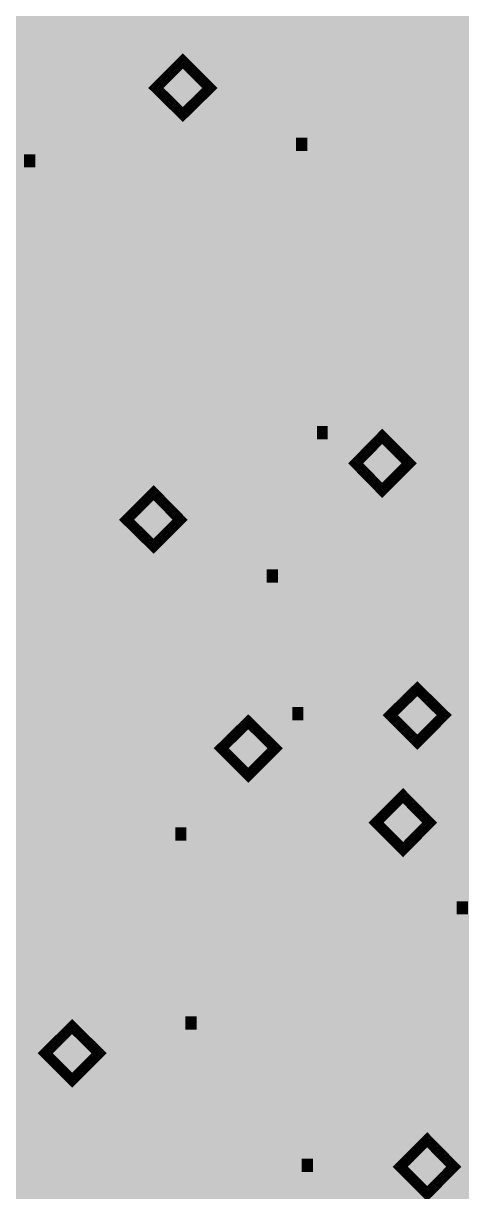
# Model space of a CAD drawing. Header units: millimetres. Extents: x 92 to 588, y 96 to 434.
# Drawn here: x 321.78 to 338.11, y 324.56 to 368.09 of the extents above; entities that cross this region are included whole.
import ezdxf

# ---------------------------------------------------------------- set-up
doc = ezdxf.new("R2010")
doc.units = ezdxf.units.MM
doc.layers.add('H', color=7, linetype='Continuous')
doc.layers.add('P', color=7, linetype='Continuous')

msp = doc.modelspace()

# ---------------------------------------------------------------- hatches: boundary and pattern name
at = {"layer": 'H', "linetype": 'Continuous'}
for points in [[(291.162, 223.903), (291.162, 433.788), (588.166, 433.788), (588.166, 223.903), (291.162, 223.903)], [(327.727, 364.696), (326.722, 365.684), (327.727, 366.689), (328.733, 365.684), (327.727, 364.696)], [(328.063, 363.338), (329.244, 365.613), (327.904, 365.613), (327.904, 365.931), (329.544, 365.931), (329.544, 365.543), (328.415, 363.338), (328.063, 363.338)], [(330.073, 363.338), (330.073, 363.603), (330.532, 363.603), (330.532, 365.331), (330.073, 365.331), (330.073, 365.578), (330.197, 365.578), (330.391, 365.613), (330.461, 365.649), (330.497, 365.666), (330.532, 365.719), (330.585, 365.843), (330.603, 365.931), (330.867, 365.931), (330.867, 363.603), (331.326, 363.603), (331.326, 363.338), (330.073, 363.338)], [(333.054, 363.338), (334.236, 365.613), (332.896, 365.613), (332.896, 365.931), (334.536, 365.931), (334.536, 365.543), (333.425, 363.338), (333.054, 363.338)], [(334.854, 363.338), (334.854, 363.708), (335.03, 363.867), (335.189, 364.008), (335.33, 364.167), (335.489, 364.326), (335.612, 364.485), (335.824, 364.749), (335.877, 364.855), (335.93, 364.943), (335.982, 365.155), (335.982, 365.243), (335.982, 365.349), (335.965, 365.437), (335.947, 365.472), (335.894, 365.543), (335.859, 365.578), (335.806, 365.613), (335.718, 365.649), (335.647, 365.666), (335.541, 365.684), (335.453, 365.666), (335.365, 365.649), (335.277, 365.631), (335.189, 365.596), (335.1, 365.561), (335.048, 365.525), (334.977, 365.49), (334.924, 365.455), (334.906, 365.825), (335.03, 365.878), (335.206, 365.931), (335.312, 365.949), (335.489, 365.984), (335.577, 365.984), (335.665, 365.984), (335.824, 365.949), (335.965, 365.913), (336.088, 365.825), (336.141, 365.79), (336.194, 365.737), (336.265, 365.631), (336.318, 365.49), (336.335, 365.349), (336.353, 365.261), (336.335, 365.12), (336.318, 364.996), (336.265, 364.855), (336.212, 364.749), (336.141, 364.643), (336.053, 364.52), (335.965, 364.414), (335.859, 364.308), (335.7, 364.132), (335.506, 363.938), (335.312, 363.761), (335.189, 363.638), (336.459, 363.638), (336.459, 363.338), (334.854, 363.338)], [(323.776, 362.721), (323.776, 363.62), (323.776, 363.903), (323.776, 364.908), (322.912, 363.903), (323.776, 363.903), (323.776, 363.62), (322.647, 363.62), (322.647, 363.973), (323.794, 365.314), (324.111, 365.314), (324.111, 363.903), (324.429, 363.903), (324.429, 363.62), (324.111, 363.62), (324.111, 362.721), (323.776, 362.721)], [(325.734, 362.721), (325.734, 363.62), (325.734, 363.903), (325.734, 364.908), (324.852, 363.903), (325.734, 363.903), (325.734, 363.62), (324.588, 363.62), (324.588, 363.973), (325.752, 365.314), (326.069, 365.314), (326.069, 363.903), (326.369, 363.903), (326.369, 363.62), (326.069, 363.62), (326.069, 362.721), (325.734, 362.721)], [(331.943, 363.338), (331.943, 363.832), (332.366, 363.832), (332.366, 363.338), (331.943, 363.338)], [(321.801, 362.721), (321.801, 363.215), (322.224, 363.215), (322.224, 362.721), (321.801, 362.721)], [(328.821, 352.596), (330.003, 354.871), (328.662, 354.871), (328.662, 355.171), (330.303, 355.171), (330.303, 354.783), (329.191, 352.596), (328.821, 352.596)], [(330.62, 352.596), (330.62, 352.949), (330.797, 353.108), (330.955, 353.266), (331.096, 353.407), (331.255, 353.566), (331.396, 353.725), (331.59, 353.989), (331.661, 354.095), (331.696, 354.183), (331.749, 354.395), (331.767, 354.501), (331.749, 354.607), (331.731, 354.677), (331.714, 354.73), (331.661, 354.801), (331.643, 354.818), (331.573, 354.871), (331.502, 354.907), (331.414, 354.924), (331.326, 354.924), (331.22, 354.924), (331.132, 354.907), (331.044, 354.871), (330.955, 354.836), (330.885, 354.818), (330.814, 354.766), (330.744, 354.73), (330.708, 354.695), (330.691, 355.065), (330.797, 355.118), (330.991, 355.171), (331.079, 355.207), (331.255, 355.224), (331.432, 355.224), (331.59, 355.207), (331.731, 355.154), (331.855, 355.083), (331.908, 355.03), (331.961, 354.977), (332.031, 354.871), (332.084, 354.748), (332.12, 354.589), (332.12, 354.519), (332.102, 354.36), (332.084, 354.236), (332.049, 354.113), (331.978, 353.989), (331.908, 353.884), (331.82, 353.778), (331.731, 353.654), (331.643, 353.548), (331.467, 353.372), (331.273, 353.178), (331.079, 353.002), (330.955, 352.878), (332.225, 352.878), (332.225, 352.596), (330.62, 352.596)], [(333.813, 352.596), (334.995, 354.871), (333.654, 354.871), (333.654, 355.171), (335.295, 355.171), (335.295, 354.783), (334.183, 352.596), (333.813, 352.596)], [(336.406, 352.525), (336.3, 352.525), (336.124, 352.561), (336.053, 352.578), (335.982, 352.614), (335.841, 352.702), (335.788, 352.755), (335.735, 352.808), (335.647, 352.931), (335.612, 353.002), (335.594, 353.072), (335.559, 353.213), (335.559, 353.302), (335.559, 353.407), (335.63, 353.601), (335.665, 353.69), (335.735, 353.778), (335.894, 353.919), (336, 353.972), (336.141, 353.831), (336.035, 353.707), (335.982, 353.637), (335.947, 353.566), (335.912, 353.407), (335.912, 353.319), (335.912, 353.213), (335.982, 353.019), (336.053, 352.949), (336.124, 352.878), (336.3, 352.79), (336.406, 352.79), (336.512, 352.79), (336.688, 352.861), (336.759, 352.913), (336.811, 352.984), (336.882, 353.16), (336.882, 353.266), (336.882, 353.354), (336.847, 353.478), (336.829, 353.531), (336.794, 353.584), (336.67, 353.672), (336.582, 353.725), (336.512, 353.76), (336.423, 353.795), (336.318, 353.831), (336.212, 353.884), (336.141, 353.831), (336, 353.972), (335.912, 354.042), (335.771, 354.148), (335.718, 354.219), (335.665, 354.289), (335.63, 354.448), (335.63, 354.554), (335.63, 354.624), (335.647, 354.748), (335.7, 354.871), (335.788, 354.995), (335.841, 355.03), (335.894, 355.083), (336.018, 355.154), (336.159, 355.207), (336.318, 355.224), (336.406, 355.224), (336.494, 355.224), (336.653, 355.207), (336.794, 355.154), (336.917, 355.083), (337.023, 354.995), (337.094, 354.889), (337.147, 354.783), (337.182, 354.642), (337.182, 354.572), (337.182, 354.483), (337.129, 354.307), (337.076, 354.236), (337.023, 354.148), (336.882, 354.007), (336.794, 353.972), (336.653, 354.113), (336.759, 354.236), (336.794, 354.289), (336.811, 354.36), (336.829, 354.483), (336.847, 354.572), (336.829, 354.66), (336.776, 354.801), (336.723, 354.854), (336.688, 354.889), (336.617, 354.924), (336.494, 354.977), (336.406, 354.977), (336.318, 354.977), (336.159, 354.924), (336.088, 354.871), (336.071, 354.836), (336.018, 354.783), (335.982, 354.677), (335.965, 354.589), (335.965, 354.536), (336, 354.413), (336.035, 354.378), (336.071, 354.325), (336.159, 354.254), (336.212, 354.219), (336.282, 354.183), (336.388, 354.131), (336.494, 354.078), (336.582, 354.042), (336.653, 354.113), (336.794, 353.972), (336.9, 353.901), (337.058, 353.778), (337.129, 353.69), (337.182, 353.619), (337.235, 353.425), (337.252, 353.302), (337.235, 353.231), (337.217, 353.072), (337.147, 352.931), (337.058, 352.808), (337.005, 352.755), (336.935, 352.702), (336.811, 352.614), (336.653, 352.561), (336.494, 352.525), (336.406, 352.525)], [(332.719, 352.596), (332.719, 353.09), (333.125, 353.09), (333.125, 352.596), (332.719, 352.596)], [(335.153, 350.691), (334.166, 351.696), (335.153, 352.702), (336.159, 351.696), (335.153, 350.691)], [(326.634, 348.61), (325.628, 349.597), (326.634, 350.603), (327.622, 349.597), (326.634, 348.61)], [(326.951, 347.251), (328.133, 349.527), (326.81, 349.527), (326.81, 349.844), (328.433, 349.844), (328.433, 349.456), (327.322, 347.251), (326.951, 347.251)], [(328.768, 347.251), (328.768, 347.622), (328.927, 347.781), (329.086, 347.922), (329.244, 348.08), (329.385, 348.239), (329.527, 348.398), (329.738, 348.663), (329.791, 348.751), (329.844, 348.857), (329.897, 349.051), (329.897, 349.156), (329.897, 349.262), (329.862, 349.35), (329.844, 349.386), (329.809, 349.456), (329.774, 349.492), (329.703, 349.527), (329.632, 349.562), (329.544, 349.58), (329.456, 349.597), (329.368, 349.58), (329.262, 349.562), (329.174, 349.544), (329.086, 349.509), (329.015, 349.474), (328.945, 349.439), (328.892, 349.403), (328.839, 349.368), (328.821, 349.738), (328.945, 349.791), (329.121, 349.844), (329.209, 349.862), (329.403, 349.88), (329.474, 349.897), (329.58, 349.88), (329.738, 349.862), (329.879, 349.809), (330.003, 349.738), (330.056, 349.703), (330.091, 349.65), (330.179, 349.544), (330.232, 349.403), (330.25, 349.262), (330.25, 349.174), (330.25, 349.033), (330.215, 348.892), (330.179, 348.768), (330.126, 348.663), (330.056, 348.557), (329.968, 348.433), (329.879, 348.327), (329.774, 348.222), (329.597, 348.045), (329.403, 347.851), (329.227, 347.675), (329.086, 347.551), (330.356, 347.551), (330.356, 347.251), (328.768, 347.251)], [(331.943, 347.251), (333.125, 349.527), (331.802, 349.527), (331.802, 349.844), (333.442, 349.844), (333.442, 349.456), (332.314, 347.251), (331.943, 347.251)], [(334.448, 347.198), (334.271, 347.216), (334.183, 347.251), (334.113, 347.287), (333.972, 347.357), (333.919, 347.41), (333.866, 347.463), (333.778, 347.587), (333.76, 347.657), (333.725, 347.728), (333.707, 347.886), (333.689, 347.957), (333.707, 348.063), (333.76, 348.257), (333.813, 348.345), (333.866, 348.433), (334.025, 348.574), (334.13, 348.627), (334.271, 348.504), (334.166, 348.38), (334.13, 348.31), (334.095, 348.239), (334.042, 348.08), (334.042, 347.992), (334.06, 347.886), (334.13, 347.692), (334.183, 347.604), (334.254, 347.534), (334.43, 347.463), (334.536, 347.445), (334.642, 347.463), (334.818, 347.516), (334.889, 347.587), (334.959, 347.657), (335.012, 347.833), (335.03, 347.939), (335.03, 348.01), (334.995, 348.151), (334.959, 348.186), (334.924, 348.239), (334.801, 348.327), (334.73, 348.38), (334.66, 348.416), (334.571, 348.451), (334.465, 348.504), (334.342, 348.539), (334.271, 348.504), (334.13, 348.627), (334.042, 348.698), (333.901, 348.821), (333.848, 348.892), (333.813, 348.962), (333.76, 349.121), (333.76, 349.209), (333.76, 349.28), (333.795, 349.421), (333.848, 349.544), (333.936, 349.65), (333.972, 349.703), (334.042, 349.756), (334.166, 349.827), (334.307, 349.862), (334.448, 349.897), (334.624, 349.897), (334.783, 349.862), (334.924, 349.827), (335.048, 349.756), (335.1, 349.703), (335.153, 349.668), (335.242, 349.562), (335.295, 349.439), (335.312, 349.315), (335.312, 349.245), (335.312, 349.156), (335.259, 348.98), (335.206, 348.892), (335.153, 348.804), (335.012, 348.68), (334.924, 348.627), (334.783, 348.768), (334.889, 348.892), (334.924, 348.962), (334.942, 349.015), (334.977, 349.156), (334.977, 349.227), (334.977, 349.315), (334.906, 349.456), (334.854, 349.527), (334.836, 349.544), (334.765, 349.597), (334.642, 349.633), (334.536, 349.633), (334.448, 349.633), (334.289, 349.58), (334.236, 349.544), (334.201, 349.509), (334.148, 349.456), (334.113, 349.333), (334.113, 349.262), (334.113, 349.192), (334.148, 349.086), (334.166, 349.033), (334.201, 348.998), (334.289, 348.909), (334.36, 348.874), (334.413, 348.839), (334.518, 348.804), (334.624, 348.751), (334.712, 348.715), (334.783, 348.768), (334.924, 348.627), (335.03, 348.557), (335.206, 348.433), (335.259, 348.363), (335.312, 348.274), (335.383, 348.08), (335.383, 347.975), (335.383, 347.886), (335.347, 347.745), (335.295, 347.604), (335.206, 347.481), (335.136, 347.41), (335.083, 347.357), (334.942, 347.287), (334.801, 347.216), (334.624, 347.198), (334.448, 347.198)], [(330.85, 347.251), (330.85, 347.745), (331.273, 347.745), (331.273, 347.251), (330.85, 347.251)], [(327.904, 342.118), (329.086, 344.394), (327.745, 344.394), (327.745, 344.694), (329.385, 344.694), (329.385, 344.306), (328.257, 342.118), (327.904, 342.118)], [(330.303, 342.066), (330.109, 342.083), (330.003, 342.101), (329.826, 342.154), (329.685, 342.224), (329.685, 342.595), (329.826, 342.507), (330.003, 342.436), (330.091, 342.401), (330.285, 342.365), (330.373, 342.365), (330.479, 342.365), (330.585, 342.401), (330.638, 342.418), (330.726, 342.471), (330.761, 342.507), (330.832, 342.577), (330.867, 342.683), (330.885, 342.718), (330.902, 342.842), (330.902, 342.983), (330.885, 343.089), (330.867, 343.142), (330.85, 343.177), (330.779, 343.247), (330.744, 343.283), (330.673, 343.318), (330.585, 343.353), (330.479, 343.371), (330.356, 343.371), (330.215, 343.371), (330.215, 343.653), (330.32, 343.653), (330.444, 343.671), (330.638, 343.724), (330.708, 343.777), (330.744, 343.794), (330.797, 343.865), (330.85, 343.988), (330.85, 344.094), (330.85, 344.147), (330.832, 344.218), (330.814, 344.253), (330.797, 344.288), (330.744, 344.359), (330.726, 344.376), (330.655, 344.412), (330.567, 344.429), (330.497, 344.447), (330.409, 344.447), (330.303, 344.447), (330.215, 344.429), (330.126, 344.412), (330.038, 344.376), (329.95, 344.341), (329.879, 344.306), (329.826, 344.253), (329.774, 344.235), (329.756, 344.588), (329.879, 344.658), (330.056, 344.711), (330.162, 344.729), (330.338, 344.747), (330.426, 344.747), (330.603, 344.747), (330.744, 344.711), (330.797, 344.694), (330.92, 344.641), (330.973, 344.606), (331.026, 344.57), (331.114, 344.464), (331.149, 344.412), (331.167, 344.341), (331.202, 344.2), (331.202, 344.129), (331.202, 344.023), (331.132, 343.829), (331.061, 343.759), (330.991, 343.688), (330.832, 343.583), (330.726, 343.547), (330.814, 343.512), (330.902, 343.477), (330.991, 343.424), (331.079, 343.353), (331.114, 343.318), (331.185, 343.23), (331.238, 343.106), (331.255, 342.965), (331.255, 342.789), (331.22, 342.63), (331.202, 342.559), (331.167, 342.489), (331.079, 342.365), (331.026, 342.295), (330.973, 342.242), (330.832, 342.154), (330.761, 342.118), (330.673, 342.101), (330.497, 342.066), (330.391, 342.066), (330.303, 342.066)], [(333.566, 342.066), (333.478, 342.066), (333.319, 342.101), (333.248, 342.118), (333.178, 342.154), (333.054, 342.242), (333.001, 342.295), (332.931, 342.365), (332.825, 342.559), (332.79, 342.665), (332.755, 342.789), (332.719, 343.089), (332.719, 343.247), (332.719, 343.424), (332.755, 343.724), (332.772, 343.865), (332.825, 343.988), (332.931, 344.235), (333.001, 344.323), (333.072, 344.429), (333.248, 344.588), (333.354, 344.641), (333.478, 344.694), (333.725, 344.747), (333.866, 344.747), (333.954, 344.747), (334.025, 344.747), (334.095, 344.729), (334.166, 344.711), (334.166, 344.376), (334.095, 344.412), (334.007, 344.429), (333.919, 344.447), (333.83, 344.447), (333.742, 344.447), (333.601, 344.412), (333.46, 344.359), (333.354, 344.288), (333.301, 344.235), (333.248, 344.182), (333.178, 344.041), (333.125, 343.882), (333.072, 343.688), (333.072, 343.583), (333.178, 343.406), (333.072, 343.336), (333.072, 343.3), (333.054, 343.265), (333.054, 343.053), (333.09, 342.824), (333.107, 342.736), (333.143, 342.665), (333.213, 342.542), (333.248, 342.489), (333.319, 342.418), (333.39, 342.383), (333.478, 342.348), (333.566, 342.348), (333.672, 342.348), (333.795, 342.401), (333.866, 342.454), (333.901, 342.489), (333.936, 342.524), (333.989, 342.63), (334.025, 342.789), (334.042, 342.948), (334.042, 343.018), (334.007, 343.159), (333.989, 343.212), (333.972, 343.265), (333.901, 343.353), (333.866, 343.388), (333.83, 343.424), (333.742, 343.459), (333.707, 343.459), (333.619, 343.477), (333.531, 343.477), (333.407, 343.477), (333.301, 343.441), (333.178, 343.406), (333.072, 343.583), (333.195, 343.671), (333.319, 343.724), (333.39, 343.741), (333.531, 343.759), (333.601, 343.759), (333.742, 343.759), (333.866, 343.741), (333.919, 343.724), (334.042, 343.653), (334.113, 343.618), (334.183, 343.565), (334.289, 343.424), (334.324, 343.336), (334.342, 343.247), (334.377, 343.071), (334.395, 342.948), (334.377, 342.859), (334.36, 342.665), (334.324, 342.577), (334.289, 342.507), (334.201, 342.365), (334.148, 342.313), (334.077, 342.242), (333.954, 342.154), (333.883, 342.118), (333.813, 342.101), (333.654, 342.066), (333.566, 342.066)], [(335.4, 342.066), (335.224, 342.066), (335.03, 342.101), (334.871, 342.154), (334.73, 342.207), (334.73, 342.577), (334.801, 342.542), (334.942, 342.471), (335.03, 342.436), (335.136, 342.401), (335.224, 342.383), (335.312, 342.365), (335.4, 342.365), (335.506, 342.365), (335.612, 342.401), (335.665, 342.418), (335.735, 342.471), (335.788, 342.524), (335.841, 342.595), (335.877, 342.701), (335.912, 342.806), (335.912, 342.948), (335.912, 343), (335.894, 343.124), (335.877, 343.159), (335.859, 343.212), (335.806, 343.283), (335.771, 343.318), (335.735, 343.336), (335.63, 343.388), (335.577, 343.406), (335.471, 343.424), (335.347, 343.424), (335.206, 343.424), (335.065, 343.406), (334.924, 343.388), (334.836, 343.371), (334.836, 344.694), (336.247, 344.694), (336.247, 344.394), (335.171, 344.394), (335.171, 343.706), (335.224, 343.724), (335.295, 343.724), (335.347, 343.724), (335.4, 343.724), (335.594, 343.724), (335.735, 343.688), (335.806, 343.671), (335.93, 343.6), (336, 343.565), (336.053, 343.512), (336.159, 343.388), (336.194, 343.318), (336.229, 343.247), (336.265, 343.053), (336.265, 342.93), (336.265, 342.842), (336.229, 342.665), (336.212, 342.595), (336.176, 342.507), (336.088, 342.383), (336.035, 342.313), (335.982, 342.26), (335.841, 342.171), (335.771, 342.136), (335.683, 342.101), (335.506, 342.066), (335.4, 342.066)], [(336.459, 341.307), (335.453, 342.313), (336.459, 343.3), (337.464, 342.313), (336.459, 341.307)], [(331.802, 342.118), (331.802, 342.612), (332.208, 342.612), (332.208, 342.118), (331.802, 342.118)], [(330.162, 340.072), (329.156, 341.078), (330.162, 342.066), (331.167, 341.078), (330.162, 340.072)], [(323.547, 337.638), (324.729, 339.931), (323.388, 339.931), (323.388, 340.231), (325.029, 340.231), (325.029, 339.843), (323.917, 337.638), (323.547, 337.638)], [(326.034, 337.585), (325.946, 337.603), (325.752, 337.621), (325.664, 337.638), (325.47, 337.691), (325.329, 337.744), (325.329, 338.114), (325.487, 338.044), (325.646, 337.973), (325.752, 337.938), (325.928, 337.903), (326.016, 337.885), (326.122, 337.903), (326.228, 337.92), (326.281, 337.938), (326.369, 338.009), (326.405, 338.044), (326.475, 338.114), (326.51, 338.203), (326.528, 338.256), (326.546, 338.361), (326.563, 338.432), (326.546, 338.503), (326.528, 338.626), (326.51, 338.661), (326.493, 338.714), (326.44, 338.785), (326.405, 338.802), (326.316, 338.855), (326.228, 338.891), (326.122, 338.891), (326.016, 338.908), (325.858, 338.908), (325.858, 339.19), (325.981, 339.19), (326.087, 339.19), (326.281, 339.243), (326.352, 339.296), (326.387, 339.332), (326.457, 339.402), (326.493, 339.526), (326.51, 339.631), (326.51, 339.667), (326.493, 339.755), (326.475, 339.79), (326.44, 339.825), (326.405, 339.878), (326.369, 339.896), (326.299, 339.949), (326.228, 339.967), (326.14, 339.984), (326.052, 339.984), (325.964, 339.984), (325.875, 339.967), (325.77, 339.931), (325.681, 339.896), (325.611, 339.861), (325.54, 339.825), (325.487, 339.79), (325.434, 339.755), (325.399, 340.125), (325.54, 340.178), (325.717, 340.231), (325.805, 340.249), (325.999, 340.284), (326.087, 340.284), (326.246, 340.284), (326.387, 340.249), (326.457, 340.231), (326.563, 340.178), (326.634, 340.143), (326.687, 340.09), (326.775, 340.002), (326.793, 339.931), (326.828, 339.878), (326.845, 339.737), (326.863, 339.667), (326.845, 339.561), (326.775, 339.367), (326.722, 339.279), (326.651, 339.208), (326.475, 339.102), (326.387, 339.085), (326.457, 339.032), (326.546, 338.996), (326.651, 338.961), (326.722, 338.891), (326.757, 338.855), (326.828, 338.749), (326.863, 338.697), (326.881, 338.644), (326.898, 338.503), (326.898, 338.326), (326.881, 338.167), (326.845, 338.097), (326.81, 338.026), (326.722, 337.885), (326.687, 337.832), (326.616, 337.779), (326.475, 337.691), (326.405, 337.656), (326.316, 337.621), (326.14, 337.603), (326.034, 337.585)], [(329.209, 337.585), (329.139, 337.603), (328.98, 337.621), (328.892, 337.656), (328.821, 337.691), (328.698, 337.779), (328.645, 337.832), (328.574, 337.903), (328.486, 338.097), (328.433, 338.203), (328.398, 338.326), (328.362, 338.608), (328.362, 338.785), (328.362, 338.943), (328.398, 339.243), (328.433, 339.384), (328.468, 339.526), (328.574, 339.755), (328.645, 339.861), (328.715, 339.949), (328.892, 340.108), (329.015, 340.161), (329.121, 340.213), (329.385, 340.266), (329.527, 340.284), (329.615, 340.284), (329.685, 340.266), (329.756, 340.266), (329.809, 340.249), (329.809, 339.914), (329.738, 339.931), (329.668, 339.967), (329.58, 339.984), (329.474, 339.984), (329.403, 339.984), (329.244, 339.949), (329.121, 339.896), (328.997, 339.808), (328.945, 339.755), (328.909, 339.702), (328.821, 339.578), (328.768, 339.402), (328.733, 339.226), (328.715, 339.12), (328.821, 338.926), (328.715, 338.873), (328.715, 338.838), (328.715, 338.802), (328.715, 338.573), (328.733, 338.361), (328.768, 338.273), (328.786, 338.185), (328.856, 338.062), (328.892, 338.026), (328.962, 337.956), (329.05, 337.903), (329.121, 337.885), (329.227, 337.868), (329.315, 337.885), (329.456, 337.938), (329.527, 337.991), (329.562, 338.026), (329.58, 338.062), (329.632, 338.15), (329.685, 338.326), (329.685, 338.467), (329.685, 338.555), (329.668, 338.679), (329.65, 338.732), (329.615, 338.785), (329.562, 338.891), (329.509, 338.926), (329.474, 338.943), (329.403, 338.979), (329.35, 338.996), (329.262, 339.014), (329.174, 339.014), (329.05, 339.014), (328.945, 338.979), (328.821, 338.926), (328.715, 339.12), (328.839, 339.19), (328.98, 339.243), (329.033, 339.279), (329.174, 339.296), (329.262, 339.296), (329.403, 339.296), (329.527, 339.261), (329.58, 339.243), (329.703, 339.19), (329.756, 339.138), (329.826, 339.085), (329.932, 338.943), (329.968, 338.873), (330.003, 338.785), (330.038, 338.591), (330.038, 338.485), (330.038, 338.379), (330.003, 338.203), (329.932, 338.026), (329.844, 337.903), (329.791, 337.832), (329.738, 337.779), (329.615, 337.691), (329.527, 337.656), (329.456, 337.621), (329.297, 337.603), (329.209, 337.585)], [(335.93, 337.303), (334.924, 338.308), (335.93, 339.314), (336.917, 338.308), (335.93, 337.303)], [(327.445, 337.638), (327.445, 338.132), (327.851, 338.132), (327.851, 337.638), (327.445, 337.638)], [(334.025, 334.887), (335.206, 337.162), (333.866, 337.162), (333.866, 337.462), (335.506, 337.462), (335.506, 337.074), (334.395, 334.887), (334.025, 334.887)], [(336.529, 334.834), (336.423, 334.834), (336.229, 334.851), (336.141, 334.869), (335.965, 334.922), (335.824, 334.992), (335.824, 335.345), (335.965, 335.275), (336.141, 335.204), (336.229, 335.169), (336.406, 335.133), (336.494, 335.133), (336.6, 335.133), (336.723, 335.169), (336.759, 335.186), (336.864, 335.239), (336.9, 335.275), (336.953, 335.345), (337.005, 335.433), (337.023, 335.486), (337.041, 335.61), (337.041, 335.733), (337.005, 335.857), (336.988, 335.91), (336.97, 335.945), (336.917, 336.015), (336.882, 336.051), (336.811, 336.086), (336.706, 336.121), (336.6, 336.139), (336.494, 336.139), (336.353, 336.139), (336.353, 336.421), (336.459, 336.421), (336.565, 336.439), (336.759, 336.492), (336.847, 336.545), (336.882, 336.562), (336.935, 336.633), (336.988, 336.756), (336.988, 336.862), (336.988, 336.915), (336.97, 336.986), (336.953, 337.021), (336.935, 337.056), (336.882, 337.109), (336.847, 337.144), (336.776, 337.18), (336.706, 337.197), (336.617, 337.215), (336.529, 337.215), (336.441, 337.215), (336.353, 337.197), (336.247, 337.18), (336.159, 337.144), (336.088, 337.109), (336.018, 337.056), (335.965, 337.021), (335.912, 336.986), (335.894, 337.356), (336.018, 337.427), (336.194, 337.462), (336.282, 337.497), (336.476, 337.515), (336.565, 337.515), (336.723, 337.515), (336.864, 337.479), (336.935, 337.462), (337.058, 337.409), (337.111, 337.374), (337.164, 337.338), (337.252, 337.233), (337.27, 337.18), (337.305, 337.109), (337.341, 336.968), (337.341, 336.897), (337.323, 336.792), (337.252, 336.598), (337.2, 336.527), (337.129, 336.439), (336.953, 336.351), (336.864, 336.315), (336.935, 336.28), (337.041, 336.245), (337.129, 336.192), (337.2, 336.121), (337.252, 336.086), (337.305, 335.998), (337.341, 335.927), (337.358, 335.874), (337.394, 335.733), (337.394, 335.557), (337.358, 335.398), (337.323, 335.328), (337.288, 335.257), (337.217, 335.133), (337.164, 335.063), (337.094, 335.01), (336.97, 334.922), (336.882, 334.887), (336.811, 334.869), (336.617, 334.834), (336.529, 334.834)], [(337.923, 334.887), (337.923, 335.38), (338.346, 335.38), (338.346, 334.887), (337.923, 334.887)], [(323.917, 330.6), (325.099, 332.876), (323.776, 332.876), (323.776, 333.193), (325.417, 333.193), (325.417, 332.805), (324.288, 330.6), (323.917, 330.6)], [(326.757, 330.6), (326.757, 331.5), (326.757, 331.764), (326.757, 332.788), (325.893, 331.764), (326.757, 331.764), (326.757, 331.5), (325.611, 331.5), (325.611, 331.853), (326.775, 333.193), (327.092, 333.193), (327.092, 331.764), (327.392, 331.764), (327.392, 331.5), (327.092, 331.5), (327.092, 330.6), (326.757, 330.6)], [(328.909, 330.6), (330.091, 332.876), (328.768, 332.876), (328.768, 333.193), (330.409, 333.193), (330.409, 332.805), (329.28, 330.6), (328.909, 330.6)], [(330.938, 330.6), (330.938, 330.865), (331.396, 330.865), (331.396, 332.593), (330.938, 332.593), (330.938, 332.84), (331.061, 332.84), (331.255, 332.876), (331.326, 332.911), (331.343, 332.929), (331.396, 332.982), (331.449, 333.105), (331.467, 333.193), (331.731, 333.193), (331.731, 330.865), (332.19, 330.865), (332.19, 330.6), (330.938, 330.6)], [(327.816, 330.6), (327.816, 331.094), (328.239, 331.094), (328.239, 330.6), (327.816, 330.6)], [(323.6, 328.713), (322.595, 329.718), (323.6, 330.706), (324.605, 329.718), (323.6, 328.713)], [(328.257, 325.291), (329.438, 327.566), (328.115, 327.566), (328.115, 327.884), (329.756, 327.884), (329.756, 327.496), (328.627, 325.291), (328.257, 325.291)], [(330.779, 325.238), (330.585, 325.256), (330.409, 325.273), (330.232, 325.326), (330.091, 325.379), (330.091, 325.75), (330.162, 325.714), (330.232, 325.679), (330.32, 325.644), (330.409, 325.608), (330.497, 325.591), (330.585, 325.556), (330.673, 325.538), (330.779, 325.538), (330.885, 325.538), (330.991, 325.573), (331.026, 325.591), (331.114, 325.661), (331.149, 325.697), (331.22, 325.785), (331.255, 325.873), (331.273, 325.979), (331.29, 326.12), (331.29, 326.191), (331.273, 326.296), (331.255, 326.349), (331.22, 326.385), (331.167, 326.455), (331.132, 326.49), (331.096, 326.526), (331.008, 326.561), (330.955, 326.579), (330.85, 326.596), (330.708, 326.614), (330.567, 326.614), (330.426, 326.596), (330.303, 326.561), (330.197, 326.543), (330.197, 327.884), (331.626, 327.884), (331.626, 327.566), (330.532, 327.566), (330.532, 326.878), (330.603, 326.896), (330.726, 326.896), (330.779, 326.896), (330.955, 326.896), (331.114, 326.861), (331.185, 326.843), (331.308, 326.79), (331.379, 326.737), (331.432, 326.684), (331.537, 326.561), (331.573, 326.49), (331.608, 326.42), (331.643, 326.226), (331.643, 326.12), (331.643, 326.032), (331.608, 325.855), (331.573, 325.767), (331.555, 325.697), (331.467, 325.556), (331.414, 325.485), (331.361, 325.432), (331.22, 325.344), (331.132, 325.309), (331.061, 325.273), (330.867, 325.238), (330.779, 325.238)], [(333.319, 325.291), (333.319, 325.556), (333.795, 325.556), (333.795, 327.284), (333.319, 327.284), (333.319, 327.531), (333.442, 327.531), (333.636, 327.566), (333.707, 327.602), (333.742, 327.619), (333.795, 327.672), (333.848, 327.796), (333.848, 327.884), (334.13, 327.884), (334.13, 325.556), (334.589, 325.556), (334.589, 325.291), (333.319, 325.291)], [(336.088, 325.291), (336.088, 326.191), (336.088, 326.455), (336.088, 327.478), (335.224, 326.455), (336.088, 326.455), (336.088, 326.191), (334.942, 326.191), (334.942, 326.543), (336.106, 327.884), (336.423, 327.884), (336.423, 326.455), (336.723, 326.455), (336.723, 326.191), (336.423, 326.191), (336.423, 325.291), (336.088, 325.291)], [(336.829, 324.48), (335.824, 325.485), (336.829, 326.49), (337.817, 325.485), (336.829, 324.48)], [(332.155, 325.291), (332.155, 325.785), (332.578, 325.785), (332.578, 325.291), (332.155, 325.291)]]:
    msp.add_hatch(color=7, dxfattribs=at).paths.add_polyline_path(points)

# ---------------------------------------------------------------- linework, layer by layer
at = {"layer": 'P', "color": 7, "const_width": 0.4}
for points in [[(326.722, 365.684), (327.727, 364.696), (328.733, 365.684), (327.727, 366.689), (326.722, 365.684), (326.722, 365.684)], [(334.166, 351.696), (335.153, 350.691), (336.159, 351.696), (335.153, 352.702), (334.166, 351.696), (334.166, 351.696)], [(325.628, 349.597), (326.634, 348.61), (327.622, 349.597), (326.634, 350.603), (325.628, 349.597), (325.628, 349.597)], [(335.453, 342.313), (336.459, 341.307), (337.464, 342.313), (336.459, 343.3), (335.453, 342.313), (335.453, 342.313)], [(329.156, 341.078), (330.162, 340.072), (331.167, 341.078), (330.162, 342.066), (329.156, 341.078), (329.156, 341.078)], [(334.924, 338.308), (335.93, 337.303), (336.917, 338.308), (335.93, 339.314), (334.924, 338.308), (334.924, 338.308)], [(322.595, 329.718), (323.6, 328.713), (324.605, 329.718), (323.6, 330.706), (322.595, 329.718), (322.595, 329.718)], [(335.824, 325.485), (336.829, 324.48), (337.817, 325.485), (336.829, 326.49), (335.824, 325.485), (335.824, 325.485)]]:
    msp.add_lwpolyline(points, dxfattribs=at)

doc.saveas('drawing.dxf')
